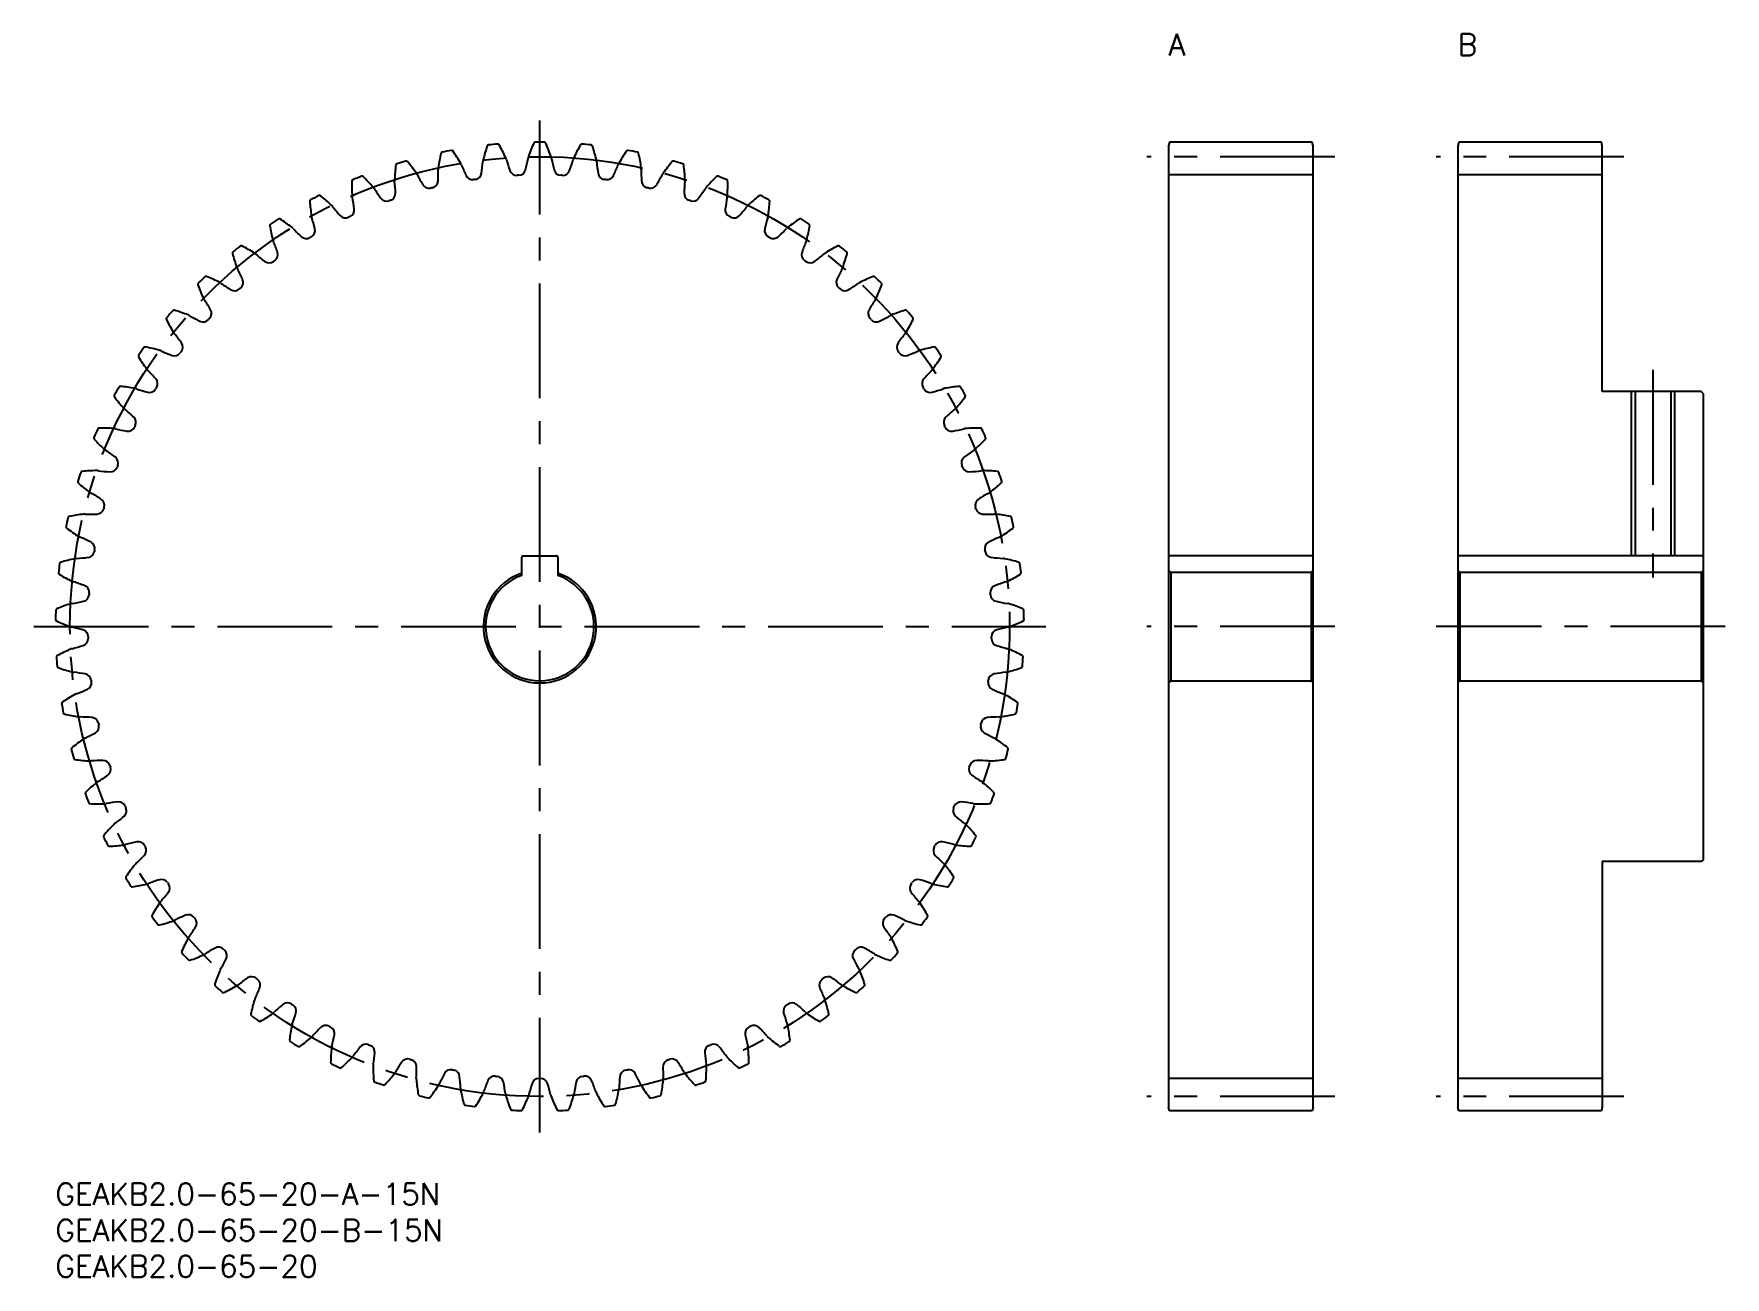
# Model space of a CAD drawing. Extents: x -3 to 231, y -13 to 159.
import ezdxf

# ---------------------------------------------------------------- set-up
doc = ezdxf.new("R2010")
doc.units = 0
doc.header["$LTSCALE"] = 0.5
doc.linetypes.add('CENTER', pattern=[50.8, 31.75, -6.35, 6.35, -6.35])
for name, color, linetype in [('MSM_CENTER', 1, 'CENTER'), ('MSM_CONTINUOUS', 7, 'CONTINUOUS'), ('MSM_NARROW', 5, 'CONTINUOUS'), ('MSM_PART_NUMBER', 7, 'CONTINUOUS')]:
    doc.layers.add(name, color=color, linetype=linetype)
doc.styles.get("Standard").update_dxf_attribs({"font": 'txt.shx', "height": 1, "bigfont": 'bigfont.shx'})

# ---------------------------------------------------------------- blocks, each defined once
blk = doc.blocks.new('*U3')
at = {"layer": 'MSM_PART_NUMBER'}
blk.add_text('GEAKB2.0-65-20-B-15N', height=3, dxfattribs=at).set_placement((0, -8))
blk = doc.blocks.new('*U4')
at = {"layer": 'MSM_PART_NUMBER'}
blk.add_text('GEAKB2.0-65-20-A-15N', height=3, dxfattribs=at).set_placement((0, -3))
blk = doc.blocks.new('*U5')
at = {"layer": 'MSM_PART_NUMBER'}
blk.add_text('GEAKB2.0-65-20', height=3, dxfattribs=at).set_placement((0, -13))
blk = doc.blocks.new('*U6')
at = {"layer": 'MSM_PART_NUMBER'}
blk.add_text('A', height=3, dxfattribs=at).set_placement((154, 156))
blk = doc.blocks.new('*U7')
at = {"layer": 'MSM_PART_NUMBER'}
blk.add_text('B', height=3, dxfattribs=at).set_placement((194, 156))

msp = doc.modelspace()

# ---------------------------------------------------------------- linework, layer by layer
at = {"layer": 'MSM_CENTER'}
for p, q in [((67, 7), (67, 147)), ((177, 142), (151, 142)), ((217, 142), (191, 142)), ((221, 112.5), (221, 83.8)), ((-3, 77), (137, 77)), ((177, 77), (151, 77)), ((231, 77), (191, 77)), ((177, 12), (151, 12)), ((217, 12), (191, 12))]:
    msp.add_line(p, q, dxfattribs=at)
msp.add_circle((67, 77), 65, dxfattribs=at)
at = {"layer": 'MSM_CONTINUOUS'}
for p, q in [((154.13, 144), (154, 143.5)), ((154, 143.5), (154, 10.5)), ((173.87, 144), (154.13, 144)), ((174, 143.5), (173.87, 144)), ((174, 10.5), (174, 143.5)), ((194.13, 144), (194, 143.5)), ((194, 143.5), (194, 10.5)), ((213.87, 144), (194.13, 144)), ((214, 143.5), (213.87, 144)), ((214, 109.5), (214, 143.5)), ((174, 139.5), (154, 139.5)), ((214, 139.5), (194, 139.5)), ((227.7, 109.5), (214, 109.5)), ((218.54, 109.5), (218.54, 86.8)), ((223.46, 109.5), (223.46, 86.8)), ((228, 109.2), (227.7, 109.5)), ((228, 44.8), (228, 109.2)), ((64.5, 84.07), (64.5, 86.6)), ((64.7, 86.8), (69.3, 86.8)), ((69.5, 86.6), (69.5, 84.07)), ((174, 86.8), (154, 86.8)), ((228, 86.8), (194, 86.8)), ((154, 84.8), (154.3, 84.5)), ((154.3, 84.5), (154.3, 69.5)), ((173.7, 84.5), (154.3, 84.5)), ((173.7, 84.5), (174, 84.8)), ((173.7, 84.5), (173.7, 69.5)), ((194, 84.8), (194.3, 84.5)), ((194.3, 84.5), (194.3, 69.5)), ((227.7, 84.5), (194.3, 84.5)), ((227.7, 84.5), (228, 84.8)), ((227.7, 84.5), (227.7, 69.5)), ((154.3, 69.5), (154, 69.2)), ((154.3, 69.5), (173.7, 69.5)), ((174, 69.2), (173.7, 69.5)), ((194.3, 69.5), (194, 69.2)), ((194.3, 69.5), (227.7, 69.5)), ((228, 69.2), (227.7, 69.5)), ((227.7, 44.5), (214, 44.5)), ((214, 44.5), (214, 10.5)), ((228, 44.8), (227.7, 44.5)), ((174, 14.5), (154, 14.5)), ((214, 14.5), (194, 14.5)), ((154.13, 10), (154, 10.5)), ((173.87, 10), (154.13, 10)), ((174, 10.5), (173.87, 10)), ((194.13, 10), (194, 10.5)), ((213.87, 10), (194.13, 10)), ((214, 10.5), (213.87, 10))]:
    msp.add_line(p, q, dxfattribs=at)
for centre, radius, start, end in [((67, 77), 67, 100.5212, 101.6327), ((54.8, 142.68), 0.2, 35.0794, 100.5212), ((37.24, 130.34), 21.67, 29.6923, 35.0794), ((80.27, 136.62), 21.67, 161.536, 166.9231), ((59.91, 143.42), 0.2, 96.0942, 161.536), ((67, 77), 67, 94.9827, 96.0942), ((61.2, 143.55), 0.2, 29.541, 94.9827), ((42.52, 132.96), 21.67, 24.1538, 29.541), ((85.96, 135.06), 21.67, 155.9975, 161.3846), ((66.35, 143.8), 0.2, 90.5557, 155.9975), ((67, 77), 67, 89.4443, 90.5557), ((67.65, 143.8), 0.2, 24.0025, 89.4443), ((48.04, 135.06), 21.67, 18.6154, 24.0025), ((91.48, 132.96), 21.67, 150.459, 155.8462), ((72.8, 143.55), 0.2, 85.0173, 150.459), ((67, 77), 67, 83.9058, 85.0173), ((74.09, 143.42), 0.2, 18.464, 83.9058), ((53.73, 136.62), 21.67, 13.0769, 18.464), ((96.76, 130.34), 21.67, 144.9206, 150.3077), ((79.2, 142.68), 0.2, 79.4788, 144.9206), ((67, 77), 67, 78.3673, 79.4788), ((68.57, 138.06), 21.67, 172.6129, 178), ((47.28, 140.82), 0.2, 107.1715, 172.6129), ((67, 77), 67, 106.0596, 107.1711), ((48.52, 141.19), 0.2, 40.6179, 106.0596), ((32.23, 127.22), 21.67, 35.2308, 40.6179), ((54.62, 140.25), 1.66, 172.4613, 180.4074), ((74.45, 137.63), 21.67, 167.0744, 172.4615), ((53.53, 142.43), 0.2, 101.6327, 167.0744), ((54.62, 140.25), 1.66, 21.7464, 29.6925), ((80.31, 150.5), 26, 201.7462, 205.296), ((33.23, 143.62), 26, 351.3193, 354.8692), ((60.78, 141.15), 1.66, 166.9229, 174.869), ((60.78, 141.15), 1.66, 16.2079, 24.1541), ((87.34, 148.87), 26, 196.2077, 199.7576), ((39.82, 146.57), 26, 345.7809, 349.3307), ((67, 141.45), 1.66, 161.3844, 169.3305), ((67, 141.45), 1.66, 10.6695, 18.6156), ((94.18, 146.57), 26, 190.6693, 194.2191), ((46.66, 148.87), 26, 340.2424, 343.7923), ((73.22, 141.15), 1.66, 155.8459, 163.7921), ((73.22, 141.15), 1.66, 5.131, 13.0771), ((100.77, 143.62), 26, 185.1308, 188.6807), ((53.69, 150.5), 26, 334.704, 338.2538), ((79.38, 140.25), 1.66, 150.3075, 158.2536), ((80.47, 142.43), 0.2, 12.9256, 78.3674), ((59.55, 137.63), 21.67, 7.5385, 12.9256), ((79.38, 140.25), 1.66, 359.5926, 7.5387), ((101.77, 127.22), 21.67, 139.3821, 144.7692), ((85.48, 141.19), 0.2, 73.9404, 139.3821), ((67, 77), 67, 72.8289, 73.9404), ((86.72, 140.82), 0.2, 7.3871, 72.8289), ((65.43, 138.06), 21.67, 2, 7.3871), ((62.67, 137.93), 21.67, 178.1513, 183.5385), ((41.21, 138.62), 0.2, 112.7096, 178.1514), ((67, 77), 67, 111.5981, 112.7096), ((42.41, 139.11), 0.2, 46.1563, 111.5981), ((27.54, 123.63), 21.67, 40.7692, 46.1563), ((48.57, 138.76), 1.66, 177.9998, 185.9459), ((21.06, 135.9), 26, 2.3963, 5.9461), ((48.57, 138.76), 1.66, 27.2849, 35.231), ((73.15, 151.44), 26, 207.2846, 210.8345), ((51.68, 138.63), 1, 210.8345, 283.957), ((51.92, 138.68), 1, 283.7353, 356.8578), ((26.96, 140.05), 26, 356.8578, 0.4077), ((57.7, 139.82), 1, 205.2961, 278.4186), ((67, 77), 62.5, 98.1968, 98.4186), ((57.95, 139.85), 1, 278.1968, 351.3193), ((63.81, 140.42), 1, 199.7576, 272.8801), ((67, 77), 62.5, 92.6583, 92.8801), ((64.05, 140.43), 1, 272.6583, 345.7809), ((69.95, 140.43), 1, 194.2191, 267.3417), ((67, 77), 62.5, 87.1199, 87.3417), ((70.19, 140.42), 1, 267.1199, 340.2424), ((76.05, 139.85), 1, 188.6806, 261.8032), ((67, 77), 62.5, 81.5814, 81.8032), ((76.3, 139.82), 1, 261.5814, 334.704), ((107.04, 140.05), 26, 179.5923, 183.1422), ((82.08, 138.68), 1, 183.1422, 256.2647), ((82.32, 138.63), 1, 256.0429, 329.1655), ((60.85, 151.44), 26, 329.1655, 332.7154), ((85.43, 138.76), 1.66, 144.769, 152.7151), ((112.94, 135.9), 26, 174.0539, 177.6037), ((85.43, 138.76), 1.66, 354.0541, 2.0002), ((106.46, 123.63), 21.67, 133.8437, 139.2308), ((91.59, 139.11), 0.2, 68.4019, 133.8437), ((67, 77), 67, 67.2904, 68.4019), ((92.79, 138.62), 0.2, 1.8487, 67.2904), ((71.33, 137.93), 21.67, 356.4615, 1.8487), ((35.38, 135.84), 0.2, 118.2484, 183.6898), ((56.81, 137.23), 21.67, 183.6898, 189.0769), ((67, 77), 67, 117.1366, 118.248), ((36.53, 136.45), 0.2, 51.6948, 117.1366), ((23.23, 119.6), 21.67, 46.3077, 51.6948), ((42.7, 136.69), 1.66, 183.5382, 191.4844), ((15.59, 131.19), 26, 7.9347, 11.4846), ((42.7, 136.69), 1.66, 32.8233, 40.7694), ((65.94, 151.69), 26, 212.8231, 216.373), ((45.81, 136.86), 1, 216.373, 289.4955), ((67, 77), 62.5, 109.2737, 109.4955), ((46.04, 136.94), 1, 289.2737, 2.3963), ((67, 77), 62.5, 103.7353, 103.957), ((67, 77), 62.5, 76.043, 76.2647), ((87.96, 136.94), 1, 177.6037, 250.7263), ((67, 77), 62.5, 70.5045, 70.7263), ((88.19, 136.86), 1, 250.5045, 323.6271), ((68.06, 151.69), 26, 323.627, 327.1769), ((91.3, 136.69), 1.66, 139.2306, 147.1767), ((118.41, 131.19), 26, 168.5154, 172.0653), ((91.3, 136.69), 1.66, 348.5156, 356.4618), ((110.77, 119.6), 21.67, 128.3052, 133.6923), ((97.47, 136.45), 0.2, 62.8634, 128.3052), ((67, 77), 67, 61.752, 62.8634), ((77.19, 137.23), 21.67, 350.9231, 356.3102), ((98.62, 135.84), 0.2, 356.3102, 61.752), ((67, 77), 67, 122.675, 123.7865), ((30.94, 133.23), 0.2, 57.2333, 122.675), ((19.32, 115.18), 21.67, 51.8462, 57.2333), ((37.05, 134.07), 1.66, 189.0767, 197.0228), ((10.6, 125.97), 26, 13.4732, 17.023), ((37.05, 134.07), 1.66, 38.3618, 46.3079), ((58.73, 151.23), 26, 218.3616, 221.9114), ((40.13, 134.53), 1, 221.9114, 295.034), ((67, 77), 62.5, 114.8122, 115.034), ((40.35, 134.64), 1, 294.8122, 7.9347), ((93.65, 134.64), 1, 172.0653, 245.1878), ((67, 77), 62.5, 64.966, 65.1878), ((93.87, 134.53), 1, 244.966, 318.0886), ((75.27, 151.23), 26, 318.0886, 321.6384), ((96.95, 134.07), 1.66, 133.6921, 141.6382), ((123.4, 125.97), 26, 162.977, 166.5268), ((96.95, 134.07), 1.66, 342.9772, 350.9233), ((114.68, 115.18), 21.67, 122.7667, 128.1538), ((103.06, 133.23), 0.2, 57.325, 122.7667), ((67, 77), 67, 56.2135, 57.325), ((29.85, 132.52), 0.2, 123.7869, 189.2283), ((51.04, 135.96), 21.67, 189.2283, 194.6154), ((31.68, 130.91), 1.66, 43.9002, 51.8464), ((51.61, 150.09), 26, 223.9, 227.4499), ((34.91, 131.8), 1, 300.3506, 13.4732), ((99.09, 131.8), 1, 166.5268, 239.6494), ((82.39, 150.09), 26, 312.5501, 316.1), ((102.32, 130.91), 1.66, 128.1536, 136.0998), ((82.96, 135.96), 21.67, 345.3846, 350.7717), ((104.15, 132.52), 0.2, 350.7717, 56.2135), ((24.67, 128.67), 0.2, 129.3254, 194.7668), ((67, 77), 67, 128.2135, 129.325), ((25.68, 129.49), 0.2, 62.7717, 128.2135), ((15.86, 110.4), 21.67, 57.3846, 62.7717), ((31.68, 130.91), 1.66, 194.6152, 202.5613), ((6.14, 120.3), 26, 19.0116, 22.5615), ((29.78, 128.44), 1, 305.8891, 19.0117), ((34.7, 131.67), 1, 227.4499, 300.5724), ((67, 77), 62.5, 120.3506, 120.5724), ((67, 77), 62.5, 59.4276, 59.6494), ((99.3, 131.67), 1, 239.4276, 312.5501), ((104.22, 128.44), 1, 160.9883, 234.1109), ((127.86, 120.3), 26, 157.4385, 160.9884), ((102.32, 130.91), 1.66, 337.4387, 345.3848), ((118.14, 110.4), 21.67, 117.2283, 122.6154), ((108.32, 129.49), 0.2, 51.7865, 117.2283), ((67, 77), 67, 50.675, 51.7865), ((109.33, 128.67), 0.2, 345.2333, 50.675), ((45.43, 134.15), 21.67, 194.7667, 200.1538), ((26.64, 127.25), 1.66, 200.1536, 208.0998), ((2.24, 114.22), 26, 24.5501, 28.1), ((26.64, 127.25), 1.66, 49.4387, 57.3848), ((44.63, 148.26), 26, 229.4385, 232.9884), ((29.58, 128.3), 1, 232.9884, 306.1109), ((67, 77), 62.5, 125.8891, 126.1109), ((67, 77), 62.5, 53.8891, 54.1109), ((104.42, 128.3), 1, 233.8891, 307.0117), ((89.37, 148.26), 26, 307.0116, 310.5615), ((107.36, 127.25), 1.66, 122.6152, 130.5613), ((131.76, 114.22), 26, 151.9, 155.4499), ((107.36, 127.25), 1.66, 331.9002, 339.8464), ((88.57, 134.15), 21.67, 339.8462, 345.2333), ((19.88, 124.35), 0.2, 134.8638, 200.3052), ((40.01, 131.8), 21.67, 200.3052, 205.6923), ((67, 77), 67, 133.752, 134.8634), ((20.81, 125.25), 0.2, 68.3102, 133.752), ((12.87, 105.31), 21.67, 62.9231, 68.3102), ((21.98, 123.12), 1.66, 54.9772, 62.9233), ((37.85, 145.77), 26, 234.977, 238.5268), ((24.98, 124.61), 1, 311.4276, 24.5501), ((109.02, 124.61), 1, 155.4499, 228.5724), ((96.15, 145.77), 26, 301.4732, 305.023), ((112.02, 123.12), 1.66, 117.0767, 125.0228), ((121.13, 105.31), 21.67, 111.6898, 117.0769), ((113.19, 125.25), 0.2, 46.248, 111.6898), ((67, 77), 67, 45.1366, 46.248), ((93.99, 131.8), 21.67, 334.3077, 339.6948), ((114.12, 124.35), 0.2, 339.6948, 45.1366), ((21.98, 123.12), 1.66, 205.6921, 213.6382), ((-1.05, 107.8), 26, 30.0886, 33.6384), ((24.8, 124.45), 1, 238.5268, 311.6494), ((67, 77), 62.5, 131.4276, 131.6494), ((67, 77), 62.5, 48.3506, 48.5724), ((109.2, 124.45), 1, 228.3506, 301.4732), ((135.05, 107.8), 26, 146.3616, 149.9114), ((112.02, 123.12), 1.66, 326.3618, 334.3079), ((15.53, 119.58), 0.2, 140.4023, 205.8437), ((34.85, 128.94), 21.67, 205.8437, 211.2308), ((67, 77), 67, 139.2904, 140.4019), ((16.36, 120.57), 0.2, 73.8487, 139.2904), ((10.39, 99.95), 21.67, 68.4615, 73.8487), ((17.74, 118.56), 1.66, 60.5156, 68.4618), ((31.35, 142.64), 26, 240.5154, 244.0653), ((20.42, 120.15), 1, 244.0653, 317.1878), ((67, 77), 62.5, 136.966, 137.1878), ((20.58, 120.33), 1, 316.966, 30.0886), ((113.42, 120.33), 1, 149.9114, 223.034), ((67, 77), 62.5, 42.8122, 43.034), ((113.58, 120.15), 1, 222.8122, 295.9347), ((102.65, 142.64), 26, 295.9347, 299.4846), ((116.26, 118.56), 1.66, 111.5382, 119.4844), ((123.61, 99.95), 21.67, 106.1513, 111.5385), ((117.64, 120.57), 0.2, 40.7096, 106.1513), ((99.15, 128.94), 21.67, 328.7692, 334.1563), ((67, 77), 67, 39.5981, 40.7096), ((118.47, 119.58), 0.2, 334.1563, 39.5981), ((17.74, 118.56), 1.66, 211.2306, 219.1767), ((-3.7, 101.09), 26, 35.627, 39.1769), ((137.7, 101.09), 26, 140.8231, 144.373), ((116.26, 118.56), 1.66, 320.8233, 328.7694), ((67, 77), 67, 144.8289, 145.9404), ((12.4, 115.48), 0.2, 79.3871, 144.8289), ((8.44, 94.38), 21.67, 74, 79.3871), ((13.96, 113.61), 1.66, 66.0541, 74.0002), ((25.18, 138.89), 26, 246.0539, 249.6037), ((16.47, 115.46), 1, 249.6037, 322.7263), ((67, 77), 62.5, 142.5045, 142.7263), ((16.62, 115.65), 1, 322.5045, 35.6271), ((117.38, 115.65), 1, 144.3729, 217.4955), ((67, 77), 62.5, 37.2737, 37.4955), ((117.53, 115.46), 1, 217.2737, 290.3963), ((108.82, 138.89), 26, 290.3963, 293.9461), ((120.04, 113.61), 1.66, 105.9998, 113.9459), ((125.56, 94.38), 21.67, 100.6129, 106), ((121.6, 115.48), 0.2, 35.1711, 100.6129), ((67, 77), 67, 34.0596, 35.1711), ((11.66, 114.41), 0.2, 145.9407, 211.3821), ((29.99, 125.59), 21.67, 211.3821, 216.7692), ((13.96, 113.61), 1.66, 216.769, 224.7151), ((-5.7, 94.15), 26, 41.1655, 44.7154), ((139.7, 94.15), 26, 135.2846, 138.8345), ((120.04, 113.61), 1.66, 315.2849, 323.231), ((104.01, 125.59), 21.67, 323.2308, 328.6179), ((122.34, 114.41), 0.2, 328.6179, 34.0596), ((67, 77), 67, 150.3673, 151.4788), ((8.94, 110.03), 0.2, 84.9256, 150.3673), ((7.04, 88.65), 21.67, 79.5385, 84.9256), ((67, 77), 62.5, 148.043, 148.2647), ((13.12, 110.61), 1, 328.043, 41.1655), ((120.88, 110.61), 1, 138.8345, 211.957), ((67, 77), 62.5, 31.7353, 31.957), ((126.96, 88.65), 21.67, 95.0744, 100.4615), ((125.06, 110.03), 0.2, 29.6327, 95.0744), ((67, 77), 67, 28.5212, 29.6327), ((8.31, 108.9), 0.2, 151.4792, 216.9206), ((25.47, 121.79), 21.67, 216.9206, 222.3077), ((10.67, 108.32), 1.66, 71.5926, 79.5387), ((19.4, 134.56), 26, 251.5923, 255.1422), ((12.99, 110.4), 1, 255.1422, 328.2647), ((121.01, 110.4), 1, 211.7353, 284.8578), ((114.6, 134.56), 26, 284.8578, 288.4077), ((123.33, 108.32), 1.66, 100.4613, 108.4074), ((108.53, 121.79), 21.67, 317.6923, 323.0794), ((125.69, 108.9), 0.2, 323.0794, 28.5212), ((10.67, 108.32), 1.66, 222.3075, 230.2536), ((-7.01, 87.06), 26, 46.704, 50.2538), ((10.13, 105.25), 1, 333.5814, 46.704), ((123.87, 105.25), 1, 133.296, 206.4186), ((141.01, 87.06), 26, 129.7462, 133.296), ((123.33, 108.32), 1.66, 309.7464, 317.6925), ((5.5, 103.08), 0.2, 157.0177, 222.4591), ((67, 77), 67, 155.9058, 157.0173), ((6.02, 104.27), 0.2, 90.464, 155.9058), ((6.19, 82.8), 21.67, 85.0769, 90.464), ((7.91, 102.74), 1.66, 77.131, 85.0771), ((14.07, 129.7), 26, 257.1308, 260.6807), ((10.02, 105.03), 1, 260.6807, 333.8032), ((67, 77), 62.5, 153.5814, 153.8032), ((67, 77), 62.5, 26.1968, 26.4186), ((123.98, 105.03), 1, 206.1968, 279.3193), ((119.93, 129.7), 26, 279.3193, 282.8692), ((126.09, 102.74), 1.66, 94.9229, 102.869), ((127.81, 82.8), 21.67, 89.536, 94.9231), ((127.98, 104.27), 0.2, 24.0942, 89.536), ((67, 77), 67, 22.9827, 24.0942), ((128.5, 103.08), 0.2, 317.541, 22.9827), ((21.34, 117.57), 21.67, 222.459, 227.8462), ((7.91, 102.74), 1.66, 227.8459, 235.7921), ((-7.64, 79.87), 26, 52.2424, 55.7923), ((141.64, 79.87), 26, 124.2077, 127.7576), ((126.09, 102.74), 1.66, 304.2079, 312.1541), ((112.66, 117.57), 21.67, 312.1538, 317.541), ((67, 77), 67, 161.4443, 162.5557), ((3.67, 98.26), 0.2, 96.0025, 161.4443), ((5.92, 76.91), 21.67, 90.6154, 96.0025), ((5.7, 96.92), 1.66, 82.6695, 90.6156), ((9.23, 124.35), 26, 262.6693, 266.2191), ((7.58, 99.4), 1, 266.2191, 339.3417), ((7.67, 99.63), 1, 339.1199, 52.2424), ((67, 77), 62.5, 159.1199, 159.3417), ((126.33, 99.63), 1, 127.7576, 200.8801), ((67, 77), 62.5, 20.6583, 20.8801), ((126.42, 99.4), 1, 200.6583, 273.7809), ((124.77, 124.35), 26, 273.7809, 277.3307), ((128.3, 96.92), 1.66, 89.3844, 97.3305), ((128.08, 76.91), 21.67, 83.9975, 89.3846), ((130.33, 98.26), 0.2, 18.5557, 83.9975), ((67, 77), 67, 17.4443, 18.5557), ((3.27, 97.03), 0.2, 162.5561, 227.9975), ((17.64, 112.98), 21.67, 227.9975, 233.3846), ((116.36, 112.98), 21.67, 306.6154, 312.0025), ((130.73, 97.03), 0.2, 312.0025, 17.4443), ((5.7, 96.92), 1.66, 233.3844, 241.3305), ((-7.57, 72.65), 26, 57.7809, 61.3307), ((5.76, 93.8), 1, 344.6583, 57.7809), ((128.24, 93.8), 1, 122.2191, 195.3417), ((141.57, 72.65), 26, 118.6693, 122.2191), ((128.3, 96.92), 1.66, 298.6695, 306.6156), ((67, 77), 67, 166.9827, 168.0942), ((1.92, 92.05), 0.2, 101.541, 166.9827), ((6.21, 71.01), 21.67, 96.1538, 101.541), ((4.07, 90.91), 1.66, 88.2079, 96.1541), ((4.93, 118.55), 26, 268.2077, 271.7576), ((5.7, 93.56), 1, 271.7576, 344.8801), ((67, 77), 62.5, 164.6583, 164.8801), ((67, 77), 62.5, 15.1199, 15.3417), ((128.3, 93.56), 1, 195.1199, 268.2424), ((129.07, 118.55), 26, 268.2424, 271.7923), ((129.93, 90.91), 1.66, 83.8459, 91.7921), ((127.79, 71.01), 21.67, 78.459, 83.8462), ((132.08, 92.05), 0.2, 13.0173, 78.459), ((67, 77), 67, 11.9058, 13.0173), ((1.64, 90.78), 0.2, 168.0946, 233.536), ((14.4, 108.05), 21.67, 233.536, 238.9231), ((4.07, 90.91), 1.66, 238.9229, 246.869), ((-6.8, 65.47), 26, 63.3193, 66.8692), ((140.8, 65.47), 26, 113.1308, 116.6807), ((129.93, 90.91), 1.66, 293.131, 301.0771), ((119.6, 108.05), 21.67, 301.0769, 306.464), ((132.36, 90.78), 0.2, 306.464, 11.9058), ((4.39, 87.57), 1, 277.296, 350.4186), ((4.43, 87.81), 1, 350.1968, 63.3193), ((67, 77), 62.5, 170.1968, 170.4186), ((64.7, 86.6), 0.2, 90, 180), ((69.3, 86.6), 0.2, 0, 90), ((129.57, 87.81), 1, 116.6806, 189.8032), ((67, 77), 62.5, 9.5814, 9.8032), ((129.61, 87.57), 1, 189.5814, 262.704), ((67, 77), 67, 172.5212, 173.6327), ((0.61, 84.41), 0.2, 173.633, 239.0744), ((0.77, 85.69), 0.2, 107.0794, 172.5212), ((7.07, 65.17), 21.67, 101.6923, 107.0794), ((3.02, 84.77), 1.66, 93.7464, 101.6925), ((1.21, 112.37), 26, 273.7462, 277.296), ((67, 77), 7.8, 108.6939, 71.3061), ((132.79, 112.37), 26, 262.704, 266.2538), ((130.98, 84.77), 1.66, 78.3075, 86.2536), ((126.93, 65.17), 21.67, 72.9206, 78.3077), ((133.23, 85.69), 0.2, 7.4788, 72.9206), ((67, 77), 67, 6.3673, 7.4788), ((133.39, 84.41), 0.2, 300.9256, 6.3673), ((11.64, 102.82), 21.67, 239.0744, 244.4615), ((3.02, 84.77), 1.66, 244.4613, 252.4074), ((-5.34, 58.4), 26, 68.8578, 72.4077), ((3.68, 81.72), 1, 355.7353, 68.8578), ((67, 77), 7.5, 109.4712, 70.5288), ((130.32, 81.72), 1, 111.1422, 184.2647), ((139.34, 58.4), 26, 107.5923, 111.1422), ((130.98, 84.77), 1.66, 287.5926, 295.5387), ((122.36, 102.82), 21.67, 295.5385, 300.9256), ((8.49, 59.45), 21.67, 107.2308, 112.6179), ((2.57, 78.56), 1.66, 99.2849, 107.231), ((-1.9, 105.85), 26, 279.2846, 282.8345), ((3.66, 81.48), 1, 282.8345, 355.957), ((67, 77), 62.5, 175.7353, 175.957), ((67, 77), 62.5, 4.043, 4.2647), ((130.34, 81.48), 1, 184.043, 257.1655), ((135.9, 105.85), 26, 257.1655, 260.7154), ((131.43, 78.56), 1.66, 72.769, 80.7151), ((125.51, 59.45), 21.67, 67.3821, 72.7692), ((67, 77), 67, 178.0596, 179.1711), ((0.21, 77.97), 0.2, 179.1715, 244.6129), ((0.24, 79.26), 0.2, 112.6179, 178.0596), ((9.41, 97.36), 21.67, 244.6129, 250), ((124.59, 97.36), 21.67, 290, 295.3871), ((133.76, 79.26), 0.2, 1.9404, 67.3821), ((133.79, 77.97), 0.2, 295.3871, 0.8289), ((67, 77), 67, 0.8289, 1.9404), ((2.57, 78.56), 1.66, 249.9998, 257.9459), ((-3.21, 51.51), 26, 74.3963, 77.9461), ((3.52, 75.59), 1, 1.2737, 74.3963), ((3.52, 75.34), 1, 288.373, 1.4955), ((67, 77), 62.5, 181.2737, 181.4955), ((130.48, 75.59), 1, 105.6037, 178.7263), ((67, 77), 62.5, 358.5045, 358.7263), ((130.48, 75.34), 1, 178.5045, 251.6271), ((137.21, 51.51), 26, 102.0539, 105.6037), ((131.43, 78.56), 1.66, 282.0541, 290.0002), ((0.33, 72.81), 0.2, 118.1563, 183.5981), ((67, 77), 67, 183.5981, 184.7096), ((10.46, 53.88), 21.67, 112.7692, 118.1563), ((2.72, 72.33), 1.66, 104.8233, 112.7694), ((-4.36, 99.07), 26, 284.8231, 288.373), ((138.36, 99.07), 26, 251.627, 255.1769), ((131.28, 72.33), 1.66, 67.2306, 75.1767), ((123.54, 53.88), 21.67, 61.8437, 67.2308), ((133.67, 72.81), 0.2, 356.4019, 61.8437), ((67, 77), 67, 355.2904, 356.4019), ((0.43, 71.52), 0.2, 184.71, 250.1514), ((7.71, 91.71), 21.67, 250.1513, 255.5385), ((2.72, 72.33), 1.66, 255.5382, 263.4844), ((-0.42, 44.85), 26, 79.9347, 83.4846), ((3.95, 69.47), 1, 6.8122, 79.9347), ((130.05, 69.47), 1, 100.0653, 173.1878), ((134.42, 44.85), 26, 96.5154, 100.0653), ((131.28, 72.33), 1.66, 276.5156, 284.4618), ((126.29, 91.71), 21.67, 284.4615, 289.8487), ((133.57, 71.52), 0.2, 289.8487, 355.2904), ((-6.16, 92.08), 26, 290.3616, 293.9114), ((3.98, 69.22), 1, 293.9114, 7.034), ((67, 77), 62.5, 186.8122, 187.034), ((130.02, 69.22), 1, 172.966, 246.0886), ((67, 77), 62.5, 352.966, 353.1878), ((140.16, 92.08), 26, 246.0886, 249.6384), ((1.05, 66.39), 0.2, 123.6948, 189.1366), ((67, 77), 67, 189.1366, 190.248), ((12.96, 48.53), 21.67, 118.3077, 123.6948), ((3.47, 66.15), 1.66, 110.3618, 118.3079), ((130.53, 66.15), 1.66, 61.6921, 69.6382), ((121.04, 48.53), 21.67, 56.3052, 61.6923), ((67, 77), 67, 349.752, 350.8634), ((132.95, 66.39), 0.2, 350.8634, 56.3052), ((1.27, 65.12), 0.2, 190.2484, 255.6898), ((6.57, 85.92), 21.67, 255.6898, 261.0769), ((3.47, 66.15), 1.66, 261.0767, 269.0228), ((3, 38.5), 26, 85.4732, 89.023), ((4.97, 63.42), 1, 12.3506, 85.4732), ((5.02, 63.18), 1, 299.4499, 12.5724), ((67, 77), 62.5, 192.3506, 192.5724), ((128.98, 63.18), 1, 167.4276, 240.5501), ((67, 77), 62.5, 347.4276, 347.6494), ((129.03, 63.42), 1, 94.5268, 167.6494), ((131, 38.5), 26, 90.977, 94.5268), ((130.53, 66.15), 1.66, 270.9772, 278.9233), ((127.43, 85.92), 21.67, 278.9231, 284.3102), ((132.73, 65.12), 0.2, 284.3102, 349.752), ((15.96, 43.45), 21.67, 123.8462, 129.2333), ((4.81, 60.07), 1.66, 115.9002, 123.8464), ((-7.27, 84.95), 26, 295.9, 299.4499), ((141.27, 84.95), 26, 240.5501, 244.1), ((129.19, 60.07), 1.66, 56.1536, 64.0998), ((118.04, 43.45), 21.67, 50.7667, 56.1538), ((2.38, 60.08), 0.2, 129.2333, 194.675), ((67, 77), 67, 194.675, 195.7865), ((2.72, 58.83), 0.2, 195.7869, 261.2283), ((5.99, 80.04), 21.67, 261.2283, 266.6154), ((128.01, 80.04), 21.67, 273.3846, 278.7717), ((131.28, 58.83), 0.2, 278.7717, 344.2135), ((67, 77), 67, 344.2135, 345.325), ((131.62, 60.08), 0.2, 345.325, 50.7667), ((4.81, 60.07), 1.66, 266.6152, 274.5613), ((7.01, 32.5), 26, 91.0116, 94.5615), ((-7.69, 77.74), 26, 301.4385, 304.9884), ((6.57, 57.49), 1, 17.8891, 91.0116), ((6.65, 57.26), 1, 304.9883, 18.1109), ((67, 77), 62.5, 197.8891, 198.1109), ((127.35, 57.26), 1, 161.8891, 235.0116), ((67, 77), 62.5, 341.8891, 342.1109), ((127.43, 57.49), 1, 88.9883, 162.1109), ((141.69, 77.74), 26, 235.0116, 238.5615), ((126.99, 32.5), 26, 85.4385, 88.9884), ((129.19, 60.07), 1.66, 265.4387, 273.3848), ((4.31, 53.92), 0.2, 134.7717, 200.2135), ((67, 77), 67, 200.2135, 201.325), ((19.43, 38.68), 21.67, 129.3846, 134.7717), ((6.74, 54.15), 1.66, 121.4387, 129.3848), ((127.26, 54.15), 1.66, 50.6152, 58.5613), ((114.57, 38.68), 21.67, 45.2283, 50.6154), ((67, 77), 67, 338.675, 339.7865), ((129.69, 53.92), 0.2, 339.7865, 45.2283), ((4.77, 52.71), 0.2, 201.3254, 266.7668), ((5.98, 74.14), 21.67, 266.7667, 272.1538), ((6.74, 54.15), 1.66, 272.1536, 280.0998), ((11.59, 26.92), 26, 96.5501, 100.1), ((8.73, 51.75), 1, 23.4276, 96.5501), ((8.83, 51.53), 1, 310.5268, 23.6494), ((67, 77), 62.5, 203.4276, 203.6494), ((125.17, 51.53), 1, 156.3506, 229.4732), ((67, 77), 62.5, 336.3506, 336.5724), ((125.27, 51.75), 1, 83.4499, 156.5724), ((122.41, 26.92), 26, 79.9, 83.4499), ((127.26, 54.15), 1.66, 259.9002, 267.8464), ((128.02, 74.14), 21.67, 267.8462, 273.2333), ((129.23, 52.71), 0.2, 273.2333, 338.675), ((23.35, 34.27), 21.67, 134.9231, 140.3102), ((9.22, 48.44), 1.66, 126.9772, 134.9233), ((-7.41, 70.53), 26, 306.977, 310.5268), ((141.41, 70.53), 26, 229.4732, 233.023), ((124.78, 48.44), 1.66, 45.0767, 53.0228), ((110.65, 34.27), 21.67, 39.6898, 45.0769), ((6.83, 47.98), 0.2, 140.3102, 205.752), ((67, 77), 67, 205.752, 206.8634), ((9.22, 48.44), 1.66, 277.6921, 285.6382), ((16.68, 21.8), 26, 102.0886, 105.6384), ((11.44, 46.25), 1, 28.966, 102.0886), ((122.56, 46.25), 1, 77.9114, 151.034), ((117.32, 21.8), 26, 74.3616, 77.9114), ((124.78, 48.44), 1.66, 254.3618, 262.3079), ((67, 77), 67, 333.1366, 334.248), ((127.17, 47.98), 0.2, 334.248, 39.6898), ((7.41, 46.82), 0.2, 206.8638, 272.3052), ((6.55, 68.26), 21.67, 272.3052, 277.6923), ((-6.44, 63.38), 26, 312.5154, 316.0653), ((11.56, 46.03), 1, 316.0653, 29.1878), ((67, 77), 62.5, 208.966, 209.1878), ((122.44, 46.03), 1, 150.8122, 223.9348), ((67, 77), 62.5, 330.8122, 331.034), ((140.44, 63.38), 26, 223.9347, 227.4846), ((127.45, 68.26), 21.67, 262.3077, 267.6948), ((126.59, 46.82), 0.2, 267.6948, 333.1366), ((9.92, 42.31), 0.2, 145.8487, 211.2904), ((27.68, 30.25), 21.67, 140.4615, 145.8487), ((67, 77), 67, 211.2904, 212.4019), ((12.25, 42.99), 1.66, 132.5156, 140.4618), ((121.75, 42.99), 1.66, 39.5382, 47.4844), ((106.32, 30.25), 21.67, 34.1513, 39.5385), ((67, 77), 67, 327.5981, 328.7096), ((124.08, 42.31), 0.2, 328.7096, 34.1513), ((10.6, 41.2), 0.2, 212.4023, 277.8437), ((7.67, 62.47), 21.67, 277.8437, 283.2308), ((12.25, 42.99), 1.66, 283.2306, 291.1767), ((22.24, 17.2), 26, 107.627, 111.1769), ((14.67, 41.03), 1, 34.5045, 107.6271), ((-4.78, 56.35), 26, 318.0539, 321.6037), ((67, 77), 62.5, 214.5045, 214.7263), ((14.81, 40.83), 1, 321.6037, 34.7263), ((119.19, 40.83), 1, 145.2737, 218.3963), ((67, 77), 62.5, 325.2737, 325.4955), ((138.78, 56.35), 26, 218.3963, 221.9461), ((119.33, 41.03), 1, 72.3729, 145.4955), ((111.76, 17.2), 26, 68.8231, 72.373), ((121.75, 42.99), 1.66, 248.8233, 256.7694), ((126.33, 62.47), 21.67, 256.7692, 262.1563), ((123.4, 41.2), 0.2, 262.1563, 327.5981), ((32.38, 26.68), 21.67, 146, 151.3871), ((15.79, 37.87), 1.66, 138.0541, 146.0002), ((118.21, 37.87), 1.66, 33.9998, 41.9459), ((101.62, 26.68), 21.67, 28.6129, 34), ((13.53, 36.96), 0.2, 151.3871, 216.8289), ((67, 77), 67, 216.8289, 217.9404), ((14.32, 35.93), 0.2, 217.94, 283.3821), ((9.35, 56.81), 21.67, 283.3821, 288.7692), ((15.79, 37.87), 1.66, 288.769, 296.7151), ((28.22, 13.16), 26, 113.1655, 116.7154), ((18.39, 36.15), 1, 40.043, 113.1655), ((-2.46, 49.52), 26, 323.5923, 327.1422), ((67, 77), 62.5, 220.043, 220.2647), ((18.55, 35.96), 1, 327.1422, 40.2647), ((115.45, 35.96), 1, 139.7353, 212.8578), ((136.46, 49.52), 26, 212.8578, 216.4077), ((67, 77), 62.5, 319.7353, 319.957), ((115.61, 36.15), 1, 66.8345, 139.957), ((105.78, 13.16), 26, 63.2846, 66.8345), ((118.21, 37.87), 1.66, 243.2849, 251.231), ((124.65, 56.81), 21.67, 251.2308, 256.6179), ((119.68, 35.93), 0.2, 256.6179, 322.0596), ((67, 77), 67, 322.0596, 323.1711), ((120.47, 36.96), 0.2, 323.1711, 28.6129), ((37.39, 23.57), 21.67, 151.5385, 156.9256), ((19.8, 33.11), 1.66, 143.5926, 151.5387), ((114.2, 33.11), 1.66, 28.4613, 36.4074), ((96.61, 23.57), 21.67, 23.0744, 28.4615), ((17.65, 31.98), 0.2, 156.9256, 222.3673), ((67, 77), 67, 222.3673, 223.4788), ((18.53, 31.04), 0.2, 223.4784, 288.9206), ((11.57, 51.34), 21.67, 288.9206, 294.3077), ((19.8, 33.11), 1.66, 294.3075, 302.2536), ((34.56, 9.72), 26, 118.704, 122.2538), ((22.56, 31.65), 1, 45.5814, 118.704), ((0.52, 42.95), 26, 329.1308, 332.6807), ((67, 77), 62.5, 225.5814, 225.8032), ((22.73, 31.47), 1, 332.6806, 45.8032), ((111.27, 31.47), 1, 134.1968, 207.3193), ((133.48, 42.95), 26, 207.3193, 210.8692), ((67, 77), 62.5, 314.1968, 314.4186), ((111.44, 31.65), 1, 61.296, 134.4186), ((99.44, 9.72), 26, 57.7462, 61.296), ((114.2, 33.11), 1.66, 237.7464, 245.6925), ((122.43, 51.34), 21.67, 245.6923, 251.0794), ((115.47, 31.04), 0.2, 251.0794, 316.5212), ((67, 77), 67, 316.5212, 317.6327), ((116.35, 31.98), 0.2, 317.6327, 23.0744), ((42.69, 20.96), 21.67, 157.0769, 162.464), ((24.26, 28.76), 1.66, 149.131, 157.0771), ((41.21, 6.9), 26, 124.2424, 127.7923), ((27.14, 27.57), 1, 51.1199, 124.2424), ((67, 77), 62.5, 231.1199, 231.3417), ((27.33, 27.41), 1, 338.2191, 51.3417), ((106.67, 27.41), 1, 128.6583, 201.7809), ((67, 77), 62.5, 308.6583, 308.8801), ((106.86, 27.57), 1, 55.7576, 128.8801), ((92.79, 6.9), 26, 52.2077, 55.7576), ((109.74, 28.76), 1.66, 22.9229, 30.869), ((91.31, 20.96), 21.67, 17.536, 22.9231), ((22.22, 27.43), 0.2, 162.464, 227.9058), ((67, 77), 67, 227.9058, 229.0173), ((23.19, 26.57), 0.2, 229.0177, 294.4591), ((14.3, 46.11), 21.67, 294.459, 299.8462), ((24.26, 28.76), 1.66, 299.8459, 307.7921), ((4.12, 36.69), 26, 334.6693, 338.2191), ((129.88, 36.69), 26, 201.7809, 205.3307), ((109.74, 28.76), 1.66, 232.2079, 240.1541), ((119.7, 46.11), 21.67, 240.1538, 245.541), ((110.81, 26.57), 0.2, 245.541, 310.9827), ((67, 77), 67, 310.9827, 312.0942), ((111.78, 27.43), 0.2, 312.0942, 17.536), ((48.21, 18.88), 21.67, 162.6154, 168.0025), ((29.12, 24.86), 1.66, 154.6695, 162.6156), ((17.53, 41.17), 21.67, 299.9975, 305.3846), ((29.12, 24.86), 1.66, 305.3844, 313.3305), ((48.09, 4.74), 26, 129.7809, 133.3307), ((32.1, 23.95), 1, 56.6583, 129.7809), ((67, 77), 62.5, 236.6583, 236.8801), ((8.3, 30.81), 26, 340.2077, 343.7576), ((32.3, 23.82), 1, 343.7576, 56.8801), ((101.7, 23.82), 1, 123.1199, 196.2424), ((125.7, 30.81), 26, 196.2424, 199.7923), ((67, 77), 62.5, 303.1199, 303.3417), ((101.9, 23.95), 1, 50.2191, 123.3417), ((85.91, 4.74), 26, 46.6693, 50.2191), ((104.88, 24.86), 1.66, 226.6695, 234.6156), ((116.47, 41.17), 21.67, 234.6154, 240.0025), ((104.88, 24.86), 1.66, 17.3844, 25.3305), ((85.79, 18.88), 21.67, 11.9975, 17.3846), ((27.21, 23.34), 0.2, 168.0025, 233.4443), ((67, 77), 67, 233.4443, 234.5557), ((28.26, 22.58), 0.2, 234.5561, 299.9975), ((53.91, 17.34), 21.67, 168.1538, 173.541), ((34.33, 21.44), 1.66, 160.2079, 168.1541), ((55.16, 3.25), 26, 135.3193, 138.8692), ((37.38, 20.83), 1, 62.1968, 135.3193), ((67, 77), 62.5, 242.1968, 242.4186), ((37.6, 20.72), 1, 349.296, 62.4186), ((96.4, 20.72), 1, 117.5814, 190.704), ((67, 77), 62.5, 297.5814, 297.8032), ((96.62, 20.83), 1, 44.6806, 117.8032), ((78.84, 3.25), 26, 41.1308, 44.6807), ((99.67, 21.44), 1.66, 11.8459, 19.7921), ((80.09, 17.34), 21.67, 6.459, 11.8462), ((105.74, 22.58), 0.2, 240.0025, 305.4443), ((67, 77), 67, 305.4443, 306.5557), ((106.79, 23.34), 0.2, 306.5557, 11.9975), ((32.58, 19.75), 0.2, 173.541, 238.9827), ((67, 77), 67, 238.9827, 240.0942), ((33.7, 19.09), 0.2, 240.0938, 305.536), ((21.22, 36.56), 21.67, 305.536, 310.9231), ((34.33, 21.44), 1.66, 310.9229, 318.869), ((59.73, 16.35), 21.67, 173.6923, 179.0794), ((39.84, 18.55), 1.66, 165.7464, 173.6925), ((13.03, 25.36), 26, 345.7462, 349.296), ((62.33, 2.45), 26, 140.8578, 144.4077), ((42.94, 18.23), 1, 67.7353, 140.8578), ((67, 77), 62.5, 247.7353, 247.957), ((43.17, 18.14), 1, 354.8345, 67.957), ((90.83, 18.14), 1, 112.043, 185.1655), ((67, 77), 62.5, 292.043, 292.2647), ((91.06, 18.23), 1, 39.1422, 112.2647), ((71.67, 2.45), 26, 35.5923, 39.1422), ((120.97, 25.36), 26, 190.704, 194.2538), ((94.16, 18.55), 1.66, 6.3075, 14.2536), ((74.27, 16.35), 21.67, 0.9206, 6.3077), ((99.67, 21.44), 1.66, 221.131, 229.0771), ((112.78, 36.56), 21.67, 229.0769, 234.464), ((100.3, 19.09), 0.2, 234.464, 299.9058), ((67, 77), 67, 299.9058, 301.0173), ((101.42, 19.75), 0.2, 301.0173, 6.4591), ((38.26, 16.7), 0.2, 179.0794, 244.5212), ((67, 77), 67, 244.5212, 245.6327), ((25.33, 32.33), 21.67, 311.0744, 316.4615), ((39.84, 18.55), 1.66, 316.4613, 324.4074), ((45.61, 16.2), 1.66, 171.2849, 179.231), ((18.27, 20.39), 26, 351.2846, 354.8345), ((69.55, 2.35), 26, 146.3963, 149.9461), ((48.72, 16.19), 1, 73.2737, 146.3963), ((67, 77), 62.5, 253.2737, 253.4955), ((48.96, 16.12), 1, 0.373, 73.4955), ((85.04, 16.12), 1, 106.5045, 179.6271), ((67, 77), 62.5, 286.5045, 286.7263), ((85.28, 16.19), 1, 33.6037, 106.7263), ((64.45, 2.35), 26, 30.0539, 33.6037), ((115.73, 20.39), 26, 185.1655, 188.7154), ((88.39, 16.2), 1.66, 0.769, 8.7151), ((94.16, 18.55), 1.66, 215.5926, 223.5387), ((108.67, 32.33), 21.67, 223.5385, 228.9256), ((67, 77), 67, 294.3673, 295.4788), ((95.74, 16.7), 0.2, 295.4788, 0.9206), ((39.44, 16.15), 0.2, 245.6323, 311.0745), ((65.62, 15.93), 21.67, 179.2308, 184.6179), ((44.22, 14.2), 0.2, 184.6179, 250.0596), ((29.84, 28.52), 21.67, 316.6129, 322), ((45.61, 16.2), 1.66, 321.9998, 329.9459), ((23.96, 15.95), 26, 356.8231, 0.373), ((51.58, 14.42), 1.66, 176.8233, 184.7694), ((71.52, 16.08), 21.67, 184.7692, 190.1563), ((76.74, 2.94), 26, 151.9347, 155.4846), ((54.68, 14.71), 1, 78.8122, 151.9348), ((67, 77), 62.5, 258.8122, 259.034), ((54.92, 14.66), 1, 5.9114, 79.034), ((30.05, 12.08), 26, 2.3616, 5.9114), ((83.84, 4.23), 26, 157.4732, 161.023), ((60.75, 13.81), 1, 84.3506, 157.4732), ((67, 77), 62.5, 264.3506, 264.5724), ((60.99, 13.78), 1, 11.4499, 84.5724), ((66.88, 13.5), 1, 89.8891, 163.0117), ((67, 77), 62.5, 269.8891, 270.1109), ((67.12, 13.5), 1, 16.9883, 90.1109), ((73.01, 13.78), 1, 95.4276, 168.5501), ((67, 77), 62.5, 275.4276, 275.6494), ((73.25, 13.81), 1, 22.5268, 95.6494), ((50.16, 4.23), 26, 18.977, 22.5268), ((103.95, 12.08), 26, 174.0886, 177.6384), ((79.08, 14.66), 1, 100.966, 174.0886), ((67, 77), 62.5, 280.966, 281.1878), ((79.32, 14.71), 1, 28.0653, 101.1878), ((57.26, 2.94), 26, 24.5154, 28.0653), ((62.48, 16.08), 21.67, 349.8437, 355.2308), ((110.04, 15.95), 26, 179.627, 183.1769), ((82.42, 14.42), 1.66, 355.2306, 3.1767), ((88.39, 16.2), 1.66, 210.0541, 218.0002), ((104.16, 28.52), 21.67, 218, 223.3871), ((89.78, 14.2), 0.2, 289.9404, 355.3821), ((68.38, 15.93), 21.67, 355.3821, 0.7692), ((94.56, 16.15), 0.2, 228.9256, 294.3673), ((67, 77), 67, 250.0596, 251.1711), ((45.44, 13.77), 0.2, 251.1707, 316.6129), ((50.39, 12.3), 0.2, 190.1563, 255.5981), ((67, 77), 67, 255.5981, 256.7096), ((51.64, 11.99), 0.2, 256.7092, 322.1514), ((34.69, 25.16), 21.67, 322.1513, 327.5385), ((51.58, 14.42), 1.66, 327.5382, 335.4844), ((57.69, 13.22), 1.66, 182.3618, 190.3079), ((77.37, 16.8), 21.67, 190.3077, 195.6948), ((39.85, 22.28), 21.67, 327.6898, 333.0769), ((57.69, 13.22), 1.66, 333.0767, 341.0228), ((36.49, 8.82), 26, 7.9, 11.4499), ((63.89, 12.62), 1.66, 187.9002, 195.8464), ((83.14, 18.09), 21.67, 195.8462, 201.2333), ((45.25, 19.92), 21.67, 333.2283, 338.6154), ((63.89, 12.62), 1.66, 338.6152, 346.5613), ((90.79, 6.2), 26, 163.0116, 166.5615), ((43.21, 6.2), 26, 13.4385, 16.9884), ((70.11, 12.62), 1.66, 193.4387, 201.3848), ((88.75, 19.92), 21.67, 201.3846, 206.7717), ((50.86, 18.09), 21.67, 338.7667, 344.1538), ((70.11, 12.62), 1.66, 344.1536, 352.0998), ((97.51, 8.82), 26, 168.5501, 172.1), ((76.31, 13.22), 1.66, 198.9772, 206.9233), ((94.15, 22.28), 21.67, 206.9231, 212.3102), ((56.63, 16.8), 21.67, 344.3052, 349.6923), ((76.31, 13.22), 1.66, 349.6921, 357.6382), ((82.42, 14.42), 1.66, 204.5156, 212.4618), ((99.31, 25.16), 21.67, 212.4615, 217.8487), ((82.36, 11.99), 0.2, 217.8487, 283.2904), ((67, 77), 67, 283.2904, 284.4019), ((83.61, 12.3), 0.2, 284.4019, 349.8437), ((88.56, 13.77), 0.2, 223.3871, 288.8289), ((67, 77), 67, 288.8289, 289.9404), ((56.71, 11), 0.2, 195.6948, 261.1366), ((67, 77), 67, 261.1366, 262.248), ((57.99, 10.81), 0.2, 262.2477, 327.6898), ((63.13, 10.31), 0.2, 201.2333, 266.675), ((67, 77), 67, 266.675, 267.7865), ((64.42, 10.25), 0.2, 267.7865, 333.2283), ((69.58, 10.25), 0.2, 206.7717, 272.2135), ((67, 77), 67, 272.2135, 273.325), ((70.87, 10.31), 0.2, 273.325, 338.7668), ((76.01, 10.81), 0.2, 212.3102, 277.752), ((67, 77), 67, 277.752, 278.8634), ((77.29, 11), 0.2, 278.8634, 344.3052)]:
    msp.add_arc(centre, radius, start, end, dxfattribs=at)
at = {"layer": 'MSM_NARROW'}
for p, q in [((218, 109.5), (218, 86.8)), ((224, 109.5), (224, 86.8))]:
    msp.add_line(p, q, dxfattribs=at)

# ---------------------------------------------------------------- block references
at = {"layer": 'MSM_CONTINUOUS'}
for name in ['*U6', '*U7', '*U4', '*U3', '*U5']:
    msp.add_blockref(name, (0, 0), dxfattribs=at)

doc.saveas('drawing.dxf')
